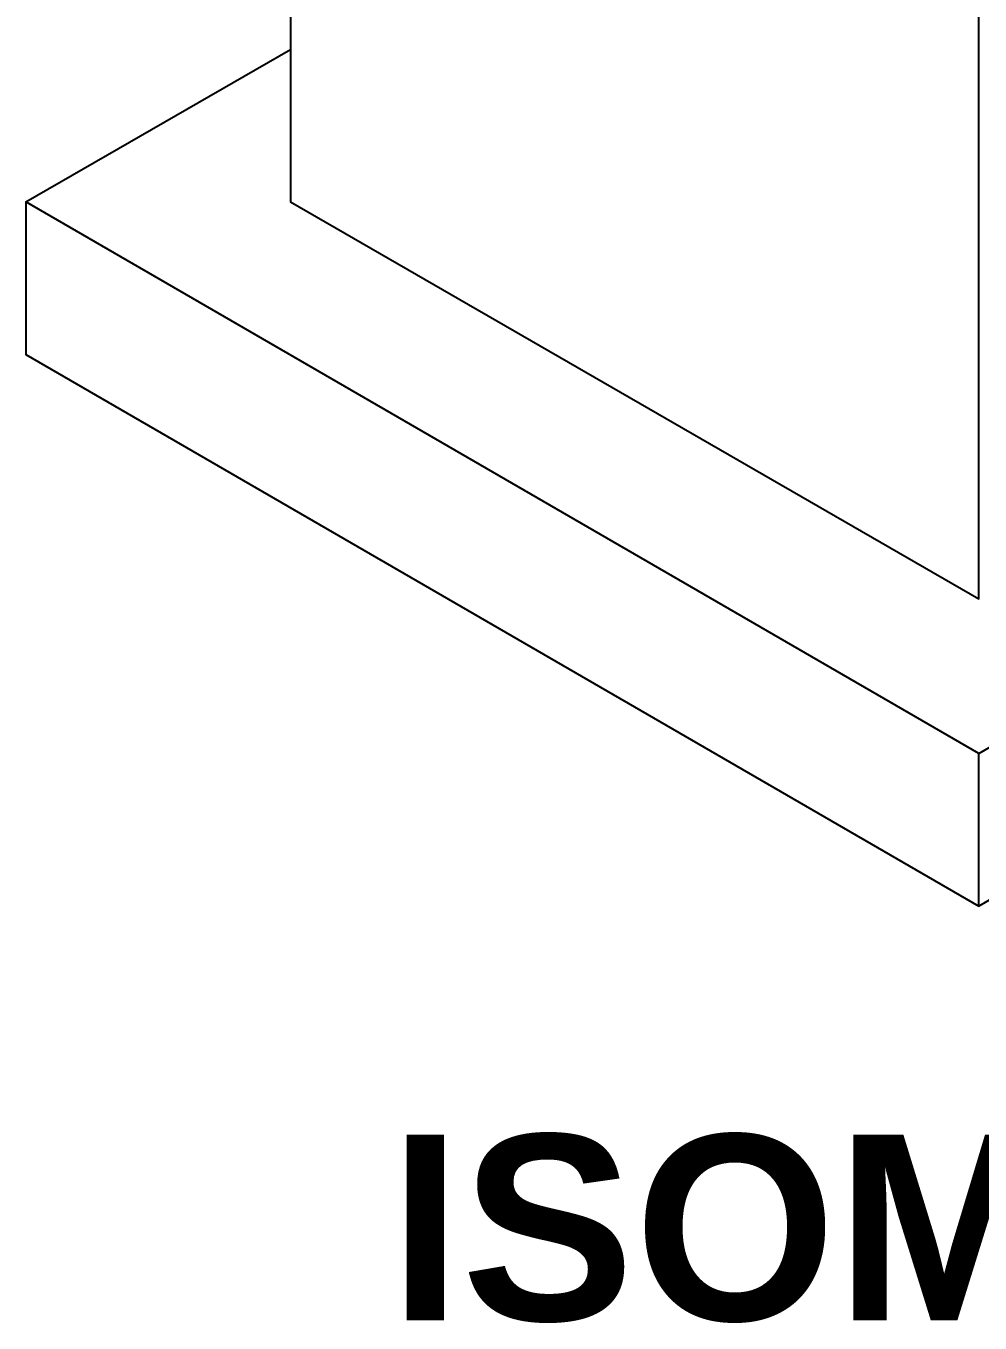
# Model space of a CAD drawing. Header units: metres. Extents: x 0 to 1843, y 1434 to 1492.
# Drawn here: x 1818.8955 to 1819.2552, y 1441.9257 to 1442.4147 of the extents above; entities that cross this region are included whole.
import ezdxf
from ezdxf.enums import TextEntityAlignment as Align

# ---------------------------------------------------------------- set-up
doc = ezdxf.new("R2010")
doc.units = ezdxf.units.M
doc.header["$LTSCALE"] = 0.005
doc.layers.add('G-TEXTOS-TITULOS', color=4, linetype='Continuous')
doc.layers.add('PDF_0', color=7, linetype='Continuous')
doc.styles.add('25-TITULO', font='arialbd.ttf', dxfattribs={"height": 0.1})

msp = doc.modelspace()

# ---------------------------------------------------------------- linework, layer by layer
at = {"layer": 'PDF_0', "color": 250, "lineweight": 25}
for points in [[(1818.99527, 1442.59776), (1819.25481, 1442.74739), (1819.51435, 1442.59776), (1819.25481, 1442.44812), (1818.99527, 1442.59776), (1818.99527, 1442.34836), (1819.25481, 1442.19872), (1819.25481, 1442.44812)], [(1819.61411, 1442.34836), (1819.61411, 1442.29087), (1819.25481, 1442.0829), (1819.25481, 1442.14039), (1818.89551, 1442.34836), (1818.99527, 1442.40585)], [(1819.25481, 1442.14039), (1819.61411, 1442.34836), (1819.51435, 1442.40585)], [(1818.89551, 1442.34836), (1818.89551, 1442.29087), (1819.25481, 1442.0829)]]:
    msp.add_lwpolyline(points, dxfattribs=at)

# ---------------------------------------------------------------- texts
at = {"layer": 'G-TEXTOS-TITULOS', "color": 219, "true_color": 0x642165, "style": '25-TITULO'}
msp.add_text('ISOMETRICO', height=0.07, dxfattribs=at).set_placement((1819.34214, 1441.96168), align=Align.MIDDLE_CENTER)

doc.saveas('drawing.dxf')
